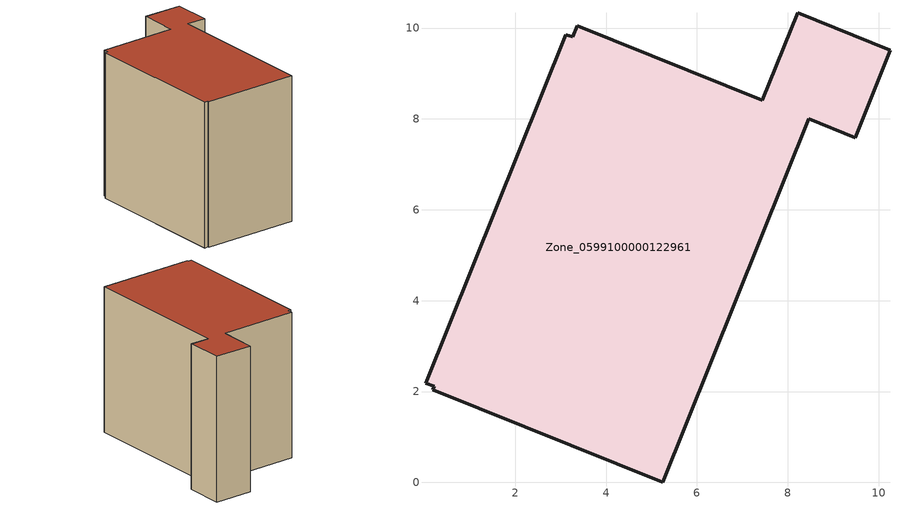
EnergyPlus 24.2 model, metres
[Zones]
Zone_0599100000122961
 floor ground (C_G): 9.48,7.58 8.46,8 5.25,0 0.19,2.04 0.22,2.12 0.03,2.19 3.12,9.85 3.26,9.8 3.36,10.05 7.44,8.41 8.22,10.34 10.25,9.51 z0
 wall outside (C_F): 8.46,8 9.48,7.58 10.25,9.51 8.22,10.34 7.44,8.41 3.36,10.05 3.26,9.8 3.12,9.85 0.03,2.19 0.22,2.12 0.19,2.04 5.25,0 8.46,8 z0:8.18
 roof outside (C_R): 3.12,9.85 0.03,2.19 0.22,2.12 0.19,2.04 5.25,0 8.46,8 9.48,7.58 10.25,9.51 8.22,10.34 7.44,8.41 3.36,10.05 3.26,9.8 z8.18
[BUILDING]
Pand.0599100000122961: North Axis=0; Terrain=City; Loads Convergence Tolerance Value=0.04; Temperature Convergence Tolerance Value=0.4; Solar Distribution=FullExterior; Maximum Number of Warmup Days=25; Minimum Number of Warmup Days=1
[Site:Location]
Rotterdam.The.Hague.AP_ZH_NLD Design_Conditions: Latitude=51.96; Longitude=4.45; Time Zone=1; Elevation=-4.5
[SITE:GROUNDTEMPERATURE:BUILDINGSURFACE]
18, 18, 18, 18, 18, 18, 18, 18, 18, 18, 18, 18
[MATERIAL] Thermal Absorptance=0.9; Solar Absorptance=0.7; Visible Absorptance=0.7
Name | Roughness | Thickness | Conductivity | Density | Specific Heat
G.TC.1975-1991 | MediumSmooth | 0.15 | 0.288461 | 540 | 1210
F.TC.1975-1991 | Rough | 0.3 | 0.230769 | 1920 | 840
R.TC.1975-1991 | MediumRough | 0.2 | 0.153846 | 1500 | 1000
[CONSTRUCTION]
C_G: G.TC.1975-1991
C_F: F.TC.1975-1991
C_R: R.TC.1975-1991
[ZONE]
Zone_0599100000122961: Type=1; Multiplier=1; Ceiling Height=Autocalculate; Volume=Autocalculate; Floor Area=autocalculate; Part of Total Floor Area=Yes
[ZONEINFILTRATION:DESIGNFLOWRATE]
Infil_Zone_0599100000122961: Zone or ZoneList or Space or SpaceList=Zone_0599100000122961; Schedule=AlwaysOn; Design Flow Rate Calculation Method=Flow/Area; Flow Rate per Floor Area=0.003; Constant Term Coefficient=1; Temperature Term Coefficient=0; Velocity Term Coefficient=0; Velocity Squared Term Coefficient=0
[HVACTEMPLATE:ZONE:IDEALLOADSAIRSYSTEM]
Zone_0599100000122961: Maximum Heating Supply Air Temperature=50; Minimum Cooling Supply Air Temperature=13; Maximum Heating Supply Air Humidity Ratio=0.0156; Minimum Cooling Supply Air Humidity Ratio=0.0077; Heating Limit=NoLimit; Cooling Limit=NoLimit; Dehumidification Control Type=ConstantSensibleHeatRatio; Cooling Sensible Heat Ratio=0.7; Dehumidification Setpoint=60; Humidification Control Type=None; Humidification Setpoint=30; Outdoor Air Method=None; Outdoor Air Flow Rate per Person=0.00944; Outdoor Air Flow Rate per Zone Floor Area=0; Outdoor Air Flow Rate per Zone=0; Demand Controlled Ventilation Type=None; Outdoor Air Economizer Type=NoEconomizer; Heat Recovery Type=None; Sensible Heat Recovery Effectiveness=0.7; Latent Heat Recovery Effectiveness=0.65
[ZONECONTROL:THERMOSTAT]
ThermostatControl_Zone_0599100000122961: Zone or ZoneList=Zone_0599100000122961; Control Type Schedule=DualSetpointControlType; Control 1=Thermostat_Zone_0599100000122961; Temperature Difference Between Cutout And Setpoint=0
[THERMOSTATSETPOINT:DUALSETPOINT]
Thermostat_Zone_0599100000122961: Heating Setpoint Temperature Schedule=HeatingSetpoint_Zone_0599100000122961; Cooling Setpoint Temperature Schedule=CoolingSetpoint_Zone_0599100000122961
[SCHEDULE:COMPACT]
HeatingSetpoint_Zone_0599100000122961: Through: 12/31, For: AllDays, Until: 24:00, 21
CoolingSetpoint_Zone_0599100000122961: Through: 12/31, For: AllDays, Until: 24:00, 24
DualSetpointControlType: Through: 12/31, For: AllDays, Until: 24:00, 4
AlwaysOn: Through: 12/31, For: AllDays, Until: 24:00, 1
